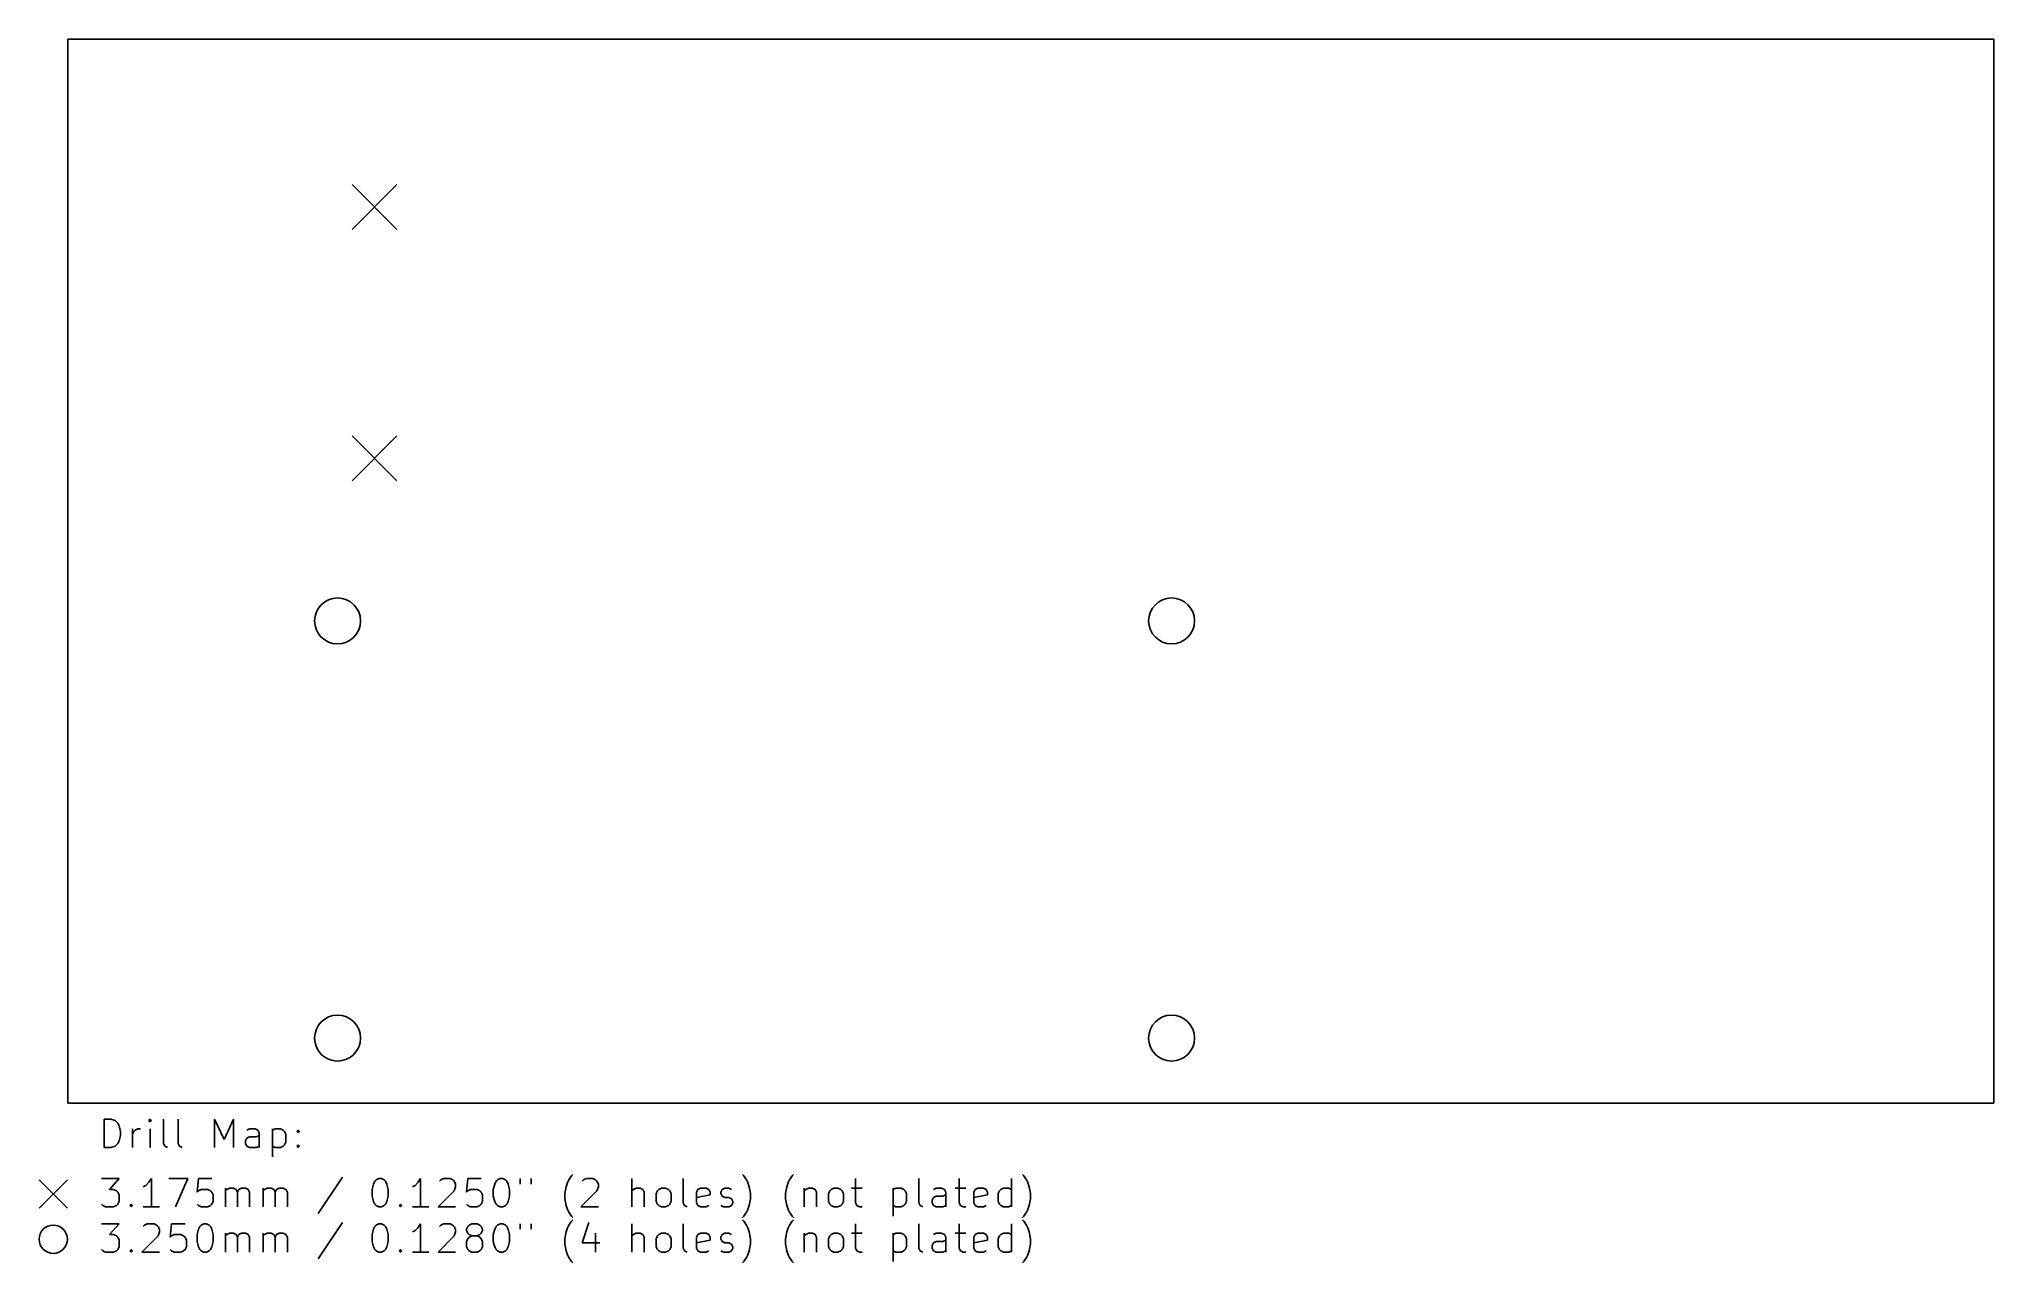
# Model space of a CAD drawing. Header units: millimetres. Extents: x -2 to 136, y -11 to 75.
import ezdxf

# ---------------------------------------------------------------- set-up
doc = ezdxf.new("R2010")
doc.units = ezdxf.units.MM
doc.layers.add('BLACK', color=250, linetype='CONTINUOUS')

msp = doc.modelspace()

# ---------------------------------------------------------------- linework, layer by layer
at = {"layer": 'BLACK', "linetype": 'CONTINUOUS'}
for p, q in [((0, 75.268397), (136.256756, 75.268397)), ((0, 0), (0, 75.268397)), ((136.256756, 75.268397), (136.256756, 0)), ((20.114256, 64.9775), (23.289256, 61.8025)), ((23.289256, 64.9775), (20.114256, 61.8025)), ((20.114256, 47.1975), (23.289256, 44.0225)), ((23.289256, 47.1975), (20.114256, 44.0225)), ((136.256756, 0), (0, 0)), ((2.582768, -3.139838), (2.582768, -1.139838)), ((2.582768, -1.139838), (3.058958, -1.139838)), ((3.058958, -1.139838), (3.344673, -1.235076)), ((3.344673, -1.235076), (3.535149, -1.425552)), ((5.820863, -1.139838), (5.725625, -1.235076)), ((5.725625, -1.235076), (5.820863, -1.330314)), ((5.916101, -1.235076), (5.820863, -1.139838)), ((5.820863, -1.139838), (5.820863, -1.330314)), ((5.820863, -1.330314), (5.916101, -1.235076)), ((6.773244, -2.854123), (6.773244, -1.139838)), ((7.820863, -2.854123), (7.820863, -1.139838)), ((10.392292, -3.139838), (10.392292, -1.139838)), ((10.392292, -1.139838), (11.058959, -2.568409)), ((11.058959, -2.568409), (11.725625, -1.139838)), ((11.725625, -1.139838), (11.725625, -3.139838)), ((3.535149, -1.425552), (3.630387, -1.616028)), ((3.630387, -2.663647), (3.535149, -2.854123)), ((3.630387, -1.616028), (3.725625, -1.99698)), ((3.725625, -2.282695), (3.630387, -2.663647)), ((3.725625, -1.99698), (3.725625, -2.282695)), ((4.582768, -3.139838), (4.582768, -1.806504)), ((4.582768, -2.187457), (4.678006, -1.99698)), ((4.678006, -1.99698), (4.773244, -1.901742)), ((4.773244, -1.901742), (4.96372, -1.806504)), ((4.96372, -1.806504), (5.154197, -1.806504)), ((5.820863, -3.139838), (5.820863, -1.806504)), ((12.582768, -2.663647), (12.678006, -2.473171)), ((12.582768, -2.854123), (12.582768, -2.663647)), ((12.868482, -1.806504), (12.678006, -1.901742)), ((12.678006, -2.473171), (12.868482, -2.377933)), ((13.249435, -1.806504), (12.868482, -1.806504)), ((12.868482, -2.377933), (13.344673, -2.377933)), ((13.439911, -1.901742), (13.249435, -1.806504)), ((13.344673, -2.377933), (13.535149, -2.282695)), ((13.535149, -2.092219), (13.439911, -1.901742)), ((13.535149, -3.139838), (13.535149, -2.092219)), ((14.48753, -1.806504), (14.48753, -3.806504)), ((14.48753, -1.901742), (14.678006, -1.806504)), ((14.678006, -1.806504), (15.058959, -1.806504)), ((15.058959, -1.806504), (15.249435, -1.901742)), ((15.249435, -1.901742), (15.344673, -1.99698)), ((15.344673, -1.99698), (15.439911, -2.187457)), ((15.439911, -2.758885), (15.344673, -2.949361)), ((15.439911, -2.187457), (15.439911, -2.758885)), ((16.201816, -1.99698), (16.297054, -1.901742)), ((16.297054, -2.092219), (16.201816, -1.99698)), ((16.297054, -1.901742), (16.392292, -1.99698)), ((16.297054, -1.901742), (16.297054, -2.092219)), ((16.392292, -1.99698), (16.297054, -2.092219)), ((3.058958, -3.139838), (2.582768, -3.139838)), ((3.344673, -3.0446), (3.058958, -3.139838)), ((3.535149, -2.854123), (3.344673, -3.0446)), ((6.868482, -3.0446), (6.773244, -2.854123)), ((7.058958, -3.139838), (6.868482, -3.0446)), ((7.916101, -3.0446), (7.820863, -2.854123)), ((8.106577, -3.139838), (7.916101, -3.0446)), ((12.678006, -3.0446), (12.582768, -2.854123)), ((12.868482, -3.139838), (12.678006, -3.0446)), ((13.344673, -3.139838), (12.868482, -3.139838)), ((13.535149, -3.0446), (13.344673, -3.139838)), ((14.678006, -3.139838), (14.48753, -3.0446)), ((15.058959, -3.139838), (14.678006, -3.139838)), ((15.249435, -3.0446), (15.058959, -3.139838)), ((15.344673, -2.949361), (15.249435, -3.0446)), ((16.201816, -3.0446), (16.297054, -2.949361)), ((16.297054, -3.139838), (16.201816, -3.0446)), ((16.297054, -2.949361), (16.392292, -3.0446)), ((16.297054, -2.949361), (16.297054, -3.139838)), ((16.392292, -3.0446), (16.297054, -3.139838)), ((-2.025, -5.425), (-0.025, -7.425)), ((-0.025, -5.425), (-2.025, -7.425)), ((2.392292, -5.339838), (3.630387, -5.339838)), ((3.630387, -5.339838), (2.96372, -6.101742)), ((5.916101, -5.339838), (5.725625, -5.625552)), ((5.916101, -7.339838), (5.916101, -5.339838)), ((7.154197, -5.339838), (8.48753, -5.339838)), ((8.48753, -5.339838), (7.630387, -7.339838)), ((9.249435, -5.339838), (9.154197, -6.292219)), ((10.201816, -5.339838), (9.249435, -5.339838)), ((19.439912, -5.2446), (17.725627, -7.816028)), ((21.630389, -5.72079), (21.725627, -5.530314)), ((21.725627, -5.530314), (21.820865, -5.435076)), ((21.820865, -5.435076), (22.011341, -5.339838)), ((22.011341, -5.339838), (22.201818, -5.339838)), ((22.201818, -5.339838), (22.392294, -5.435076)), ((22.392294, -5.435076), (22.487532, -5.530314)), ((22.487532, -5.530314), (22.58277, -5.72079)), ((24.963722, -5.339838), (24.773246, -5.625552)), ((24.963722, -7.339838), (24.963722, -5.339838)), ((26.297056, -5.530314), (26.392294, -5.435076)), ((26.392294, -5.435076), (26.58277, -5.339838)), ((26.58277, -5.339838), (27.058961, -5.339838)), ((27.058961, -5.339838), (27.249437, -5.435076)), ((27.249437, -5.435076), (27.344675, -5.530314)), ((27.344675, -5.530314), (27.439913, -5.72079)), ((28.297056, -5.339838), (28.201818, -6.292219)), ((29.249437, -5.339838), (28.297056, -5.339838)), ((30.201818, -5.72079), (30.297056, -5.530314)), ((30.297056, -5.530314), (30.392294, -5.435076)), ((30.392294, -5.435076), (30.58277, -5.339838)), ((30.58277, -5.339838), (30.773247, -5.339838)), ((30.773247, -5.339838), (30.963723, -5.435076)), ((30.963723, -5.435076), (31.058961, -5.530314)), ((31.058961, -5.530314), (31.154199, -5.72079)), ((32.011342, -5.339838), (32.011342, -5.72079)), ((32.773247, -5.339838), (32.773247, -5.72079)), ((35.344676, -5.625552), (35.439914, -5.435076)), ((35.439914, -5.435076), (35.63039, -5.149361)), ((35.63039, -5.149361), (35.725629, -5.054123)), ((36.392295, -5.530314), (36.487533, -5.435076)), ((36.487533, -5.435076), (36.678009, -5.339838)), ((36.678009, -5.339838), (37.1542, -5.339838)), ((37.1542, -5.339838), (37.344676, -5.435076)), ((37.344676, -5.435076), (37.439914, -5.530314)), ((37.439914, -5.530314), (37.535152, -5.72079)), ((39.916105, -7.339838), (39.916105, -5.339838)), ((43.535153, -7.054123), (43.535153, -5.339838)), ((47.820868, -5.149361), (47.72563, -5.054123)), ((48.011344, -5.435076), (47.820868, -5.149361)), ((48.106582, -5.625552), (48.011344, -5.435076)), ((50.963725, -5.625552), (51.058963, -5.435076)), ((51.058963, -5.435076), (51.249439, -5.149361)), ((51.249439, -5.149361), (51.344678, -5.054123)), ((55.72563, -5.339838), (55.72563, -7.054123)), ((60.201821, -7.054123), (60.201821, -5.339838)), ((63.058964, -5.339838), (63.058964, -7.054123)), ((66.77325, -7.339838), (66.77325, -5.339838)), ((67.630393, -5.149361), (67.535155, -5.054123)), ((67.820869, -5.435076), (67.630393, -5.149361)), ((67.916107, -5.625552), (67.820869, -5.435076)), ((2.96372, -6.101742), (3.249435, -6.101742)), ((3.249435, -6.101742), (3.439911, -6.19698)), ((3.439911, -6.19698), (3.535149, -6.292219)), ((3.535149, -6.292219), (3.630387, -6.482695)), ((3.630387, -6.482695), (3.630387, -6.958885)), ((5.535149, -5.816028), (5.344673, -5.911266)), ((5.725625, -5.625552), (5.535149, -5.816028)), ((9.154197, -6.292219), (9.249435, -6.19698)), ((9.249435, -6.19698), (9.439911, -6.101742)), ((9.439911, -6.101742), (9.916102, -6.101742)), ((9.916102, -6.101742), (10.106578, -6.19698)), ((10.106578, -6.19698), (10.201816, -6.292219)), ((10.201816, -6.292219), (10.297054, -6.482695)), ((10.297054, -6.482695), (10.297054, -6.958885)), ((11.154197, -7.339838), (11.154197, -6.006504)), ((11.154197, -6.19698), (11.249435, -6.101742)), ((11.249435, -6.101742), (11.439911, -6.006504)), ((11.439911, -6.006504), (11.725626, -6.006504)), ((11.725626, -6.006504), (11.916102, -6.101742)), ((11.916102, -6.101742), (12.01134, -6.292219)), ((12.01134, -6.292219), (12.106578, -6.101742)), ((12.01134, -6.292219), (12.01134, -7.339838)), ((12.106578, -6.101742), (12.297054, -6.006504)), ((12.297054, -6.006504), (12.582768, -6.006504)), ((12.582768, -6.006504), (12.773245, -6.101742)), ((12.773245, -6.101742), (12.868483, -6.292219)), ((12.868483, -6.292219), (12.868483, -7.339838)), ((13.820864, -7.339838), (13.820864, -6.006504)), ((13.820864, -6.19698), (13.916102, -6.101742)), ((13.916102, -6.101742), (14.106578, -6.006504)), ((14.106578, -6.006504), (14.392293, -6.006504)), ((14.392293, -6.006504), (14.582769, -6.101742)), ((14.582769, -6.101742), (14.678007, -6.292219)), ((14.678007, -6.292219), (14.773245, -6.101742)), ((14.678007, -6.292219), (14.678007, -7.339838)), ((14.773245, -6.101742), (14.963721, -6.006504)), ((14.963721, -6.006504), (15.249435, -6.006504)), ((15.249435, -6.006504), (15.439912, -6.101742)), ((15.439912, -6.101742), (15.53515, -6.292219)), ((15.53515, -6.292219), (15.53515, -7.339838)), ((21.535151, -6.101742), (21.630389, -5.72079)), ((21.535151, -6.577933), (21.535151, -6.101742)), ((21.630389, -6.958885), (21.535151, -6.577933)), ((22.58277, -5.72079), (22.678008, -6.101742)), ((22.678008, -6.577933), (22.58277, -6.958885)), ((22.678008, -6.101742), (22.678008, -6.577933)), ((24.58277, -5.816028), (24.392294, -5.911266)), ((24.773246, -5.625552), (24.58277, -5.816028)), ((27.344675, -6.19698), (26.201818, -7.339838)), ((27.439913, -5.911266), (27.344675, -6.19698)), ((27.439913, -5.72079), (27.439913, -5.911266)), ((28.201818, -6.292219), (28.297056, -6.19698)), ((28.297056, -6.19698), (28.487532, -6.101742)), ((28.487532, -6.101742), (28.963723, -6.101742)), ((28.963723, -6.101742), (29.154199, -6.19698)), ((29.154199, -6.19698), (29.249437, -6.292219)), ((29.249437, -6.292219), (29.344675, -6.482695)), ((29.344675, -6.482695), (29.344675, -6.958885)), ((30.10658, -6.101742), (30.201818, -5.72079)), ((30.10658, -6.577933), (30.10658, -6.101742)), ((30.201818, -6.958885), (30.10658, -6.577933)), ((31.154199, -5.72079), (31.249437, -6.101742)), ((31.249437, -6.577933), (31.154199, -6.958885)), ((31.249437, -6.101742), (31.249437, -6.577933)), ((35.1542, -6.387457), (35.249438, -5.911266)), ((35.1542, -6.768409), (35.1542, -6.387457)), ((35.249438, -7.2446), (35.1542, -6.768409)), ((35.249438, -5.911266), (35.344676, -5.625552)), ((37.439914, -6.19698), (36.297057, -7.339838)), ((37.535152, -5.911266), (37.439914, -6.19698)), ((37.535152, -5.72079), (37.535152, -5.911266)), ((40.011343, -6.101742), (39.916105, -6.19698)), ((40.201819, -6.006504), (40.011343, -6.101742)), ((40.487534, -6.006504), (40.201819, -6.006504)), ((40.67801, -6.101742), (40.487534, -6.006504)), ((40.773248, -6.292219), (40.67801, -6.101742)), ((40.773248, -7.339838), (40.773248, -6.292219)), ((41.630391, -6.387457), (41.725629, -6.19698)), ((41.630391, -6.958885), (41.630391, -6.387457)), ((41.725629, -6.19698), (41.820867, -6.101742)), ((41.820867, -6.101742), (42.011343, -6.006504)), ((42.011343, -6.006504), (42.297058, -6.006504)), ((42.297058, -6.006504), (42.487534, -6.101742)), ((42.487534, -6.101742), (42.582772, -6.19698)), ((42.582772, -6.19698), (42.67801, -6.387457)), ((42.67801, -6.387457), (42.67801, -6.958885)), ((44.487534, -6.292219), (44.582772, -6.101742)), ((44.487534, -7.054123), (44.487534, -6.292219)), ((45.439915, -6.482695), (44.487534, -6.673171)), ((44.582772, -6.101742), (44.773248, -6.006504)), ((44.773248, -6.006504), (45.154201, -6.006504)), ((45.154201, -6.006504), (45.344677, -6.101742)), ((45.344677, -6.101742), (45.439915, -6.292219)), ((45.439915, -6.292219), (45.439915, -6.482695)), ((46.20182, -6.292219), (46.297058, -6.101742)), ((46.20182, -6.387457), (46.20182, -6.292219)), ((46.297058, -6.577933), (46.20182, -6.387457)), ((46.297058, -6.101742), (46.487534, -6.006504)), ((46.487534, -6.673171), (46.297058, -6.577933)), ((46.487534, -6.006504), (46.773248, -6.006504)), ((46.773248, -6.673171), (46.487534, -6.673171)), ((46.773248, -6.006504), (46.963725, -6.101742)), ((46.963725, -6.768409), (46.773248, -6.673171)), ((47.058963, -6.958885), (46.963725, -6.768409)), ((48.20182, -5.911266), (48.106582, -5.625552)), ((48.297058, -6.387457), (48.20182, -5.911266)), ((48.20182, -7.2446), (48.297058, -6.768409)), ((48.297058, -6.768409), (48.297058, -6.387457)), ((50.773249, -6.387457), (50.868487, -5.911266)), ((50.773249, -6.768409), (50.773249, -6.387457)), ((50.868487, -7.2446), (50.773249, -6.768409)), ((50.868487, -5.911266), (50.963725, -5.625552)), ((52.106582, -6.006504), (52.106582, -7.339838)), ((52.106582, -6.19698), (52.20182, -6.101742)), ((52.20182, -6.101742), (52.392296, -6.006504)), ((52.392296, -6.006504), (52.678011, -6.006504)), ((52.678011, -6.006504), (52.868487, -6.101742)), ((52.868487, -6.101742), (52.963725, -6.292219)), ((52.963725, -6.292219), (52.963725, -7.339838)), ((53.820868, -6.387457), (53.916106, -6.19698)), ((53.820868, -6.958885), (53.820868, -6.387457)), ((53.916106, -6.19698), (54.011344, -6.101742)), ((54.011344, -6.101742), (54.20182, -6.006504)), ((54.20182, -6.006504), (54.487535, -6.006504)), ((54.487535, -6.006504), (54.678011, -6.101742)), ((54.678011, -6.101742), (54.773249, -6.19698)), ((54.773249, -6.19698), (54.868487, -6.387457)), ((54.868487, -6.387457), (54.868487, -6.958885)), ((55.439916, -6.006504), (56.20182, -6.006504)), ((58.392297, -6.006504), (58.392297, -8.006504)), ((58.392297, -6.101742), (58.582773, -6.006504)), ((58.582773, -6.006504), (58.963726, -6.006504)), ((58.963726, -6.006504), (59.154202, -6.101742)), ((59.154202, -6.101742), (59.24944, -6.19698)), ((59.24944, -6.19698), (59.344678, -6.387457)), ((59.344678, -6.387457), (59.344678, -6.958885)), ((61.154202, -6.863647), (61.24944, -6.673171)), ((61.154202, -7.054123), (61.154202, -6.863647)), ((61.439916, -6.006504), (61.24944, -6.101742)), ((61.24944, -6.673171), (61.439916, -6.577933)), ((61.820869, -6.006504), (61.439916, -6.006504)), ((61.439916, -6.577933), (61.916107, -6.577933)), ((62.011345, -6.101742), (61.820869, -6.006504)), ((61.916107, -6.577933), (62.106583, -6.482695)), ((62.106583, -6.292219), (62.011345, -6.101742)), ((62.106583, -7.339838), (62.106583, -6.292219)), ((62.77325, -6.006504), (63.535154, -6.006504)), ((64.106583, -6.292219), (64.201821, -6.101742)), ((64.106583, -7.054123), (64.106583, -6.292219)), ((65.058964, -6.482695), (64.106583, -6.673171)), ((64.201821, -6.101742), (64.392297, -6.006504)), ((64.392297, -6.006504), (64.77325, -6.006504)), ((64.77325, -6.006504), (64.963726, -6.101742)), ((64.963726, -6.101742), (65.058964, -6.292219)), ((65.058964, -6.292219), (65.058964, -6.482695)), ((65.820869, -6.387457), (65.916107, -6.19698)), ((65.820869, -6.958885), (65.820869, -6.387457)), ((65.916107, -6.19698), (66.011345, -6.101742)), ((66.011345, -6.101742), (66.201821, -6.006504)), ((66.201821, -6.006504), (66.582774, -6.006504)), ((66.582774, -6.006504), (66.77325, -6.101742)), ((68.011345, -5.911266), (67.916107, -5.625552)), ((68.106583, -6.387457), (68.011345, -5.911266)), ((68.011345, -7.2446), (68.106583, -6.768409)), ((68.106583, -6.768409), (68.106583, -6.387457)), ((2.48753, -7.2446), (2.392292, -7.149361)), ((2.678006, -7.339838), (2.48753, -7.2446)), ((3.249435, -7.339838), (2.678006, -7.339838)), ((3.439911, -7.2446), (3.249435, -7.339838)), ((3.535149, -7.149361), (3.439911, -7.2446)), ((3.630387, -6.958885), (3.535149, -7.149361)), ((4.392292, -7.2446), (4.48753, -7.149361)), ((4.48753, -7.339838), (4.392292, -7.2446)), ((4.48753, -7.149361), (4.582768, -7.2446)), ((4.48753, -7.149361), (4.48753, -7.339838)), ((4.582768, -7.2446), (4.48753, -7.339838)), ((6.48753, -7.339838), (5.344673, -7.339838)), ((9.249435, -7.2446), (9.154197, -7.149361)), ((9.439911, -7.339838), (9.249435, -7.2446)), ((9.916102, -7.339838), (9.439911, -7.339838)), ((10.106578, -7.2446), (9.916102, -7.339838)), ((10.201816, -7.149361), (10.106578, -7.2446)), ((10.297054, -6.958885), (10.201816, -7.149361)), ((21.725627, -7.149361), (21.630389, -6.958885)), ((21.820865, -7.2446), (21.725627, -7.149361)), ((22.011341, -7.339838), (21.820865, -7.2446)), ((22.201818, -7.339838), (22.011341, -7.339838)), ((22.392294, -7.2446), (22.201818, -7.339838)), ((22.487532, -7.149361), (22.392294, -7.2446)), ((22.58277, -6.958885), (22.487532, -7.149361)), ((23.439913, -7.2446), (23.535151, -7.149361)), ((23.535151, -7.339838), (23.439913, -7.2446)), ((23.535151, -7.149361), (23.630389, -7.2446)), ((23.535151, -7.149361), (23.535151, -7.339838)), ((23.630389, -7.2446), (23.535151, -7.339838)), ((25.535151, -7.339838), (24.392294, -7.339838)), ((26.201818, -7.339838), (27.439913, -7.339838)), ((28.297056, -7.2446), (28.201818, -7.149361)), ((28.487532, -7.339838), (28.297056, -7.2446)), ((28.963723, -7.339838), (28.487532, -7.339838)), ((29.154199, -7.2446), (28.963723, -7.339838)), ((29.249437, -7.149361), (29.154199, -7.2446)), ((29.344675, -6.958885), (29.249437, -7.149361)), ((30.297056, -7.149361), (30.201818, -6.958885)), ((30.392294, -7.2446), (30.297056, -7.149361)), ((30.58277, -7.339838), (30.392294, -7.2446)), ((30.773247, -7.339838), (30.58277, -7.339838)), ((30.963723, -7.2446), (30.773247, -7.339838)), ((31.058961, -7.149361), (30.963723, -7.2446)), ((31.154199, -6.958885), (31.058961, -7.149361)), ((35.344676, -7.530314), (35.249438, -7.2446)), ((35.439914, -7.72079), (35.344676, -7.530314)), ((35.63039, -8.006504), (35.439914, -7.72079)), ((35.725629, -8.101742), (35.63039, -8.006504)), ((35.63039, -8.349361), (35.725629, -8.254123)), ((36.297057, -7.339838), (37.535152, -7.339838)), ((41.725629, -7.149361), (41.630391, -6.958885)), ((41.820867, -7.2446), (41.725629, -7.149361)), ((42.011343, -7.339838), (41.820867, -7.2446)), ((42.297058, -7.339838), (42.011343, -7.339838)), ((42.487534, -7.2446), (42.297058, -7.339838)), ((42.582772, -7.149361), (42.487534, -7.2446)), ((42.67801, -6.958885), (42.582772, -7.149361)), ((43.630391, -7.2446), (43.535153, -7.054123)), ((43.820867, -7.339838), (43.630391, -7.2446)), ((44.582772, -7.2446), (44.487534, -7.054123)), ((44.773248, -7.339838), (44.582772, -7.2446)), ((45.154201, -7.339838), (44.773248, -7.339838)), ((45.344677, -7.2446), (45.154201, -7.339838)), ((46.20182, -7.2446), (46.392296, -7.339838)), ((46.392296, -7.339838), (46.773248, -7.339838)), ((46.773248, -7.339838), (46.963725, -7.2446)), ((46.963725, -7.2446), (47.058963, -7.054123)), ((47.058963, -7.054123), (47.058963, -6.958885)), ((47.72563, -8.101742), (47.820868, -8.006504)), ((47.820868, -8.349361), (47.72563, -8.254123)), ((47.820868, -8.006504), (48.011344, -7.72079)), ((48.011344, -7.72079), (48.106582, -7.530314)), ((48.106582, -7.530314), (48.20182, -7.2446)), ((50.963725, -7.530314), (50.868487, -7.2446)), ((51.058963, -7.72079), (50.963725, -7.530314)), ((51.249439, -8.006504), (51.058963, -7.72079)), ((51.344678, -8.101742), (51.249439, -8.006504)), ((51.249439, -8.349361), (51.344678, -8.254123)), ((53.916106, -7.149361), (53.820868, -6.958885)), ((54.011344, -7.2446), (53.916106, -7.149361)), ((54.20182, -7.339838), (54.011344, -7.2446)), ((54.487535, -7.339838), (54.20182, -7.339838)), ((54.678011, -7.2446), (54.487535, -7.339838)), ((54.773249, -7.149361), (54.678011, -7.2446)), ((54.868487, -6.958885), (54.773249, -7.149361)), ((55.72563, -7.054123), (55.820868, -7.2446)), ((55.820868, -7.2446), (56.011344, -7.339838)), ((56.011344, -7.339838), (56.20182, -7.339838)), ((58.582773, -7.339838), (58.392297, -7.2446)), ((58.963726, -7.339838), (58.582773, -7.339838)), ((59.154202, -7.2446), (58.963726, -7.339838)), ((59.24944, -7.149361), (59.154202, -7.2446)), ((59.344678, -6.958885), (59.24944, -7.149361)), ((60.297059, -7.2446), (60.201821, -7.054123)), ((60.487535, -7.339838), (60.297059, -7.2446)), ((61.24944, -7.2446), (61.154202, -7.054123)), ((61.439916, -7.339838), (61.24944, -7.2446)), ((61.916107, -7.339838), (61.439916, -7.339838)), ((62.106583, -7.2446), (61.916107, -7.339838)), ((63.058964, -7.054123), (63.154202, -7.2446)), ((63.154202, -7.2446), (63.344678, -7.339838)), ((63.344678, -7.339838), (63.535154, -7.339838)), ((64.201821, -7.2446), (64.106583, -7.054123)), ((64.392297, -7.339838), (64.201821, -7.2446)), ((64.77325, -7.339838), (64.392297, -7.339838)), ((64.963726, -7.2446), (64.77325, -7.339838)), ((65.916107, -7.149361), (65.820869, -6.958885)), ((66.011345, -7.2446), (65.916107, -7.149361)), ((66.201821, -7.339838), (66.011345, -7.2446)), ((66.582774, -7.339838), (66.201821, -7.339838)), ((66.77325, -7.2446), (66.582774, -7.339838)), ((67.535155, -8.101742), (67.630393, -8.006504)), ((67.630393, -8.349361), (67.535155, -8.254123)), ((67.630393, -8.006504), (67.820869, -7.72079)), ((67.820869, -7.72079), (67.916107, -7.530314)), ((67.916107, -7.530314), (68.011345, -7.2446)), ((2.392292, -8.539838), (3.630387, -8.539838)), ((3.630387, -8.539838), (2.96372, -9.301742)), ((2.96372, -9.301742), (3.249435, -9.301742)), ((3.249435, -9.301742), (3.439911, -9.39698)), ((3.439911, -9.39698), (3.535149, -9.492219)), ((3.535149, -9.492219), (3.630387, -9.682695)), ((6.392292, -9.39698), (5.249435, -10.539838)), ((5.344673, -8.730314), (5.439911, -8.635076)), ((5.439911, -8.635076), (5.630387, -8.539838)), ((5.630387, -8.539838), (6.106578, -8.539838)), ((6.106578, -8.539838), (6.297054, -8.635076)), ((6.297054, -8.635076), (6.392292, -8.730314)), ((6.392292, -8.730314), (6.48753, -8.92079)), ((6.48753, -9.111266), (6.392292, -9.39698)), ((6.48753, -8.92079), (6.48753, -9.111266)), ((7.344673, -8.539838), (7.249435, -9.492219)), ((7.249435, -9.492219), (7.344673, -9.39698)), ((8.297054, -8.539838), (7.344673, -8.539838)), ((7.344673, -9.39698), (7.535149, -9.301742)), ((7.535149, -9.301742), (8.01134, -9.301742)), ((8.01134, -9.301742), (8.201816, -9.39698)), ((8.201816, -9.39698), (8.297054, -9.492219)), ((8.297054, -9.492219), (8.392292, -9.682695)), ((9.154197, -9.301742), (9.249435, -8.92079)), ((9.154197, -9.777933), (9.154197, -9.301742)), ((9.249435, -8.92079), (9.344673, -8.730314)), ((9.344673, -8.730314), (9.439911, -8.635076)), ((9.439911, -8.635076), (9.630387, -8.539838)), ((9.630387, -8.539838), (9.820864, -8.539838)), ((9.820864, -8.539838), (10.01134, -8.635076)), ((10.01134, -8.635076), (10.106578, -8.730314)), ((10.106578, -8.730314), (10.201816, -8.92079)), ((10.201816, -8.92079), (10.297054, -9.301742)), ((10.297054, -9.301742), (10.297054, -9.777933)), ((11.154197, -10.539838), (11.154197, -9.206504)), ((11.154197, -9.39698), (11.249435, -9.301742)), ((11.249435, -9.301742), (11.439911, -9.206504)), ((11.439911, -9.206504), (11.725626, -9.206504)), ((11.725626, -9.206504), (11.916102, -9.301742)), ((11.916102, -9.301742), (12.01134, -9.492219)), ((12.01134, -9.492219), (12.106578, -9.301742)), ((12.01134, -9.492219), (12.01134, -10.539838)), ((12.106578, -9.301742), (12.297054, -9.206504)), ((12.297054, -9.206504), (12.582768, -9.206504)), ((12.582768, -9.206504), (12.773245, -9.301742)), ((12.773245, -9.301742), (12.868483, -9.492219)), ((12.868483, -9.492219), (12.868483, -10.539838)), ((13.820864, -10.539838), (13.820864, -9.206504)), ((13.820864, -9.39698), (13.916102, -9.301742)), ((13.916102, -9.301742), (14.106578, -9.206504)), ((14.106578, -9.206504), (14.392293, -9.206504)), ((14.392293, -9.206504), (14.582769, -9.301742)), ((14.582769, -9.301742), (14.678007, -9.492219)), ((14.678007, -9.492219), (14.773245, -9.301742)), ((14.678007, -9.492219), (14.678007, -10.539838)), ((14.773245, -9.301742), (14.963721, -9.206504)), ((14.963721, -9.206504), (15.249435, -9.206504)), ((15.249435, -9.206504), (15.439912, -9.301742)), ((15.439912, -9.301742), (15.53515, -9.492219)), ((15.53515, -9.492219), (15.53515, -10.539838)), ((19.439912, -8.4446), (17.725627, -11.016028)), ((21.535151, -9.301742), (21.630389, -8.92079)), ((21.535151, -9.777933), (21.535151, -9.301742)), ((21.630389, -8.92079), (21.725627, -8.730314)), ((21.725627, -8.730314), (21.820865, -8.635076)), ((21.820865, -8.635076), (22.011341, -8.539838)), ((22.011341, -8.539838), (22.201818, -8.539838)), ((22.201818, -8.539838), (22.392294, -8.635076)), ((22.392294, -8.635076), (22.487532, -8.730314)), ((22.487532, -8.730314), (22.58277, -8.92079)), ((22.58277, -8.92079), (22.678008, -9.301742)), ((22.678008, -9.301742), (22.678008, -9.777933)), ((24.58277, -9.016028), (24.392294, -9.111266)), ((24.773246, -8.825552), (24.58277, -9.016028)), ((24.963722, -8.539838), (24.773246, -8.825552)), ((24.963722, -10.539838), (24.963722, -8.539838)), ((27.344675, -9.39698), (26.201818, -10.539838)), ((26.297056, -8.730314), (26.392294, -8.635076)), ((26.392294, -8.635076), (26.58277, -8.539838)), ((26.58277, -8.539838), (27.058961, -8.539838)), ((27.058961, -8.539838), (27.249437, -8.635076)), ((27.249437, -8.635076), (27.344675, -8.730314)), ((27.344675, -8.730314), (27.439913, -8.92079)), ((27.439913, -9.111266), (27.344675, -9.39698)), ((27.439913, -8.92079), (27.439913, -9.111266)), ((28.201818, -8.92079), (28.297056, -8.730314)), ((28.201818, -9.016028), (28.201818, -8.92079)), ((28.297056, -9.206504), (28.201818, -9.016028)), ((28.297056, -9.587457), (28.201818, -9.777933)), ((28.297056, -8.730314), (28.392294, -8.635076)), ((28.392294, -9.301742), (28.297056, -9.206504)), ((28.392294, -9.492219), (28.297056, -9.587457)), ((28.392294, -8.635076), (28.58277, -8.539838)), ((28.58277, -9.39698), (28.392294, -9.301742)), ((28.58277, -9.39698), (28.392294, -9.492219)), ((28.58277, -8.539838), (28.963723, -8.539838)), ((28.963723, -9.39698), (28.58277, -9.39698)), ((28.963723, -8.539838), (29.154199, -8.635076)), ((29.154199, -9.301742), (28.963723, -9.39698)), ((29.154199, -9.492219), (28.963723, -9.39698)), ((29.154199, -8.635076), (29.249437, -8.730314)), ((29.249437, -9.206504), (29.154199, -9.301742)), ((29.249437, -9.587457), (29.154199, -9.492219)), ((29.249437, -8.730314), (29.344675, -8.92079)), ((29.344675, -9.016028), (29.249437, -9.206504)), ((29.344675, -9.777933), (29.249437, -9.587457)), ((29.344675, -8.92079), (29.344675, -9.016028)), ((30.10658, -9.301742), (30.201818, -8.92079)), ((30.10658, -9.777933), (30.10658, -9.301742)), ((30.201818, -8.92079), (30.297056, -8.730314)), ((30.297056, -8.730314), (30.392294, -8.635076)), ((30.392294, -8.635076), (30.58277, -8.539838)), ((30.58277, -8.539838), (30.773247, -8.539838)), ((30.773247, -8.539838), (30.963723, -8.635076)), ((30.963723, -8.635076), (31.058961, -8.730314)), ((31.058961, -8.730314), (31.154199, -8.92079)), ((31.154199, -8.92079), (31.249437, -9.301742)), ((31.249437, -9.301742), (31.249437, -9.777933)), ((32.011342, -8.539838), (32.011342, -8.92079)), ((32.773247, -8.539838), (32.773247, -8.92079)), ((35.1542, -9.587457), (35.249438, -9.111266)), ((35.1542, -9.968409), (35.1542, -9.587457)), ((35.249438, -9.111266), (35.344676, -8.825552)), ((35.344676, -8.825552), (35.439914, -8.635076)), ((35.439914, -8.635076), (35.63039, -8.349361)), ((36.868485, -8.4446), (36.392295, -9.873171)), ((37.344676, -9.206504), (37.344676, -10.539838)), ((39.916105, -10.539838), (39.916105, -8.539838)), ((40.011343, -9.301742), (39.916105, -9.39698)), ((40.201819, -9.206504), (40.011343, -9.301742)), ((40.487534, -9.206504), (40.201819, -9.206504)), ((40.67801, -9.301742), (40.487534, -9.206504)), ((40.773248, -9.492219), (40.67801, -9.301742)), ((40.773248, -10.539838), (40.773248, -9.492219)), ((41.630391, -9.587457), (41.725629, -9.39698)), ((41.630391, -10.158885), (41.630391, -9.587457)), ((41.725629, -9.39698), (41.820867, -9.301742)), ((41.820867, -9.301742), (42.011343, -9.206504)), ((42.011343, -9.206504), (42.297058, -9.206504)), ((42.297058, -9.206504), (42.487534, -9.301742)), ((42.487534, -9.301742), (42.582772, -9.39698)), ((42.582772, -9.39698), (42.67801, -9.587457)), ((42.67801, -9.587457), (42.67801, -10.158885)), ((43.535153, -10.254123), (43.535153, -8.539838)), ((44.487534, -9.492219), (44.582772, -9.301742)), ((44.487534, -10.254123), (44.487534, -9.492219)), ((44.582772, -9.301742), (44.773248, -9.206504)), ((44.773248, -9.206504), (45.154201, -9.206504)), ((45.154201, -9.206504), (45.344677, -9.301742)), ((45.344677, -9.301742), (45.439915, -9.492219)), ((45.439915, -9.492219), (45.439915, -9.682695)), ((46.20182, -9.492219), (46.297058, -9.301742)), ((46.20182, -9.587457), (46.20182, -9.492219)), ((46.297058, -9.777933), (46.20182, -9.587457)), ((46.297058, -9.301742), (46.487534, -9.206504)), ((46.487534, -9.206504), (46.773248, -9.206504)), ((46.773248, -9.206504), (46.963725, -9.301742)), ((48.011344, -8.635076), (47.820868, -8.349361)), ((48.106582, -8.825552), (48.011344, -8.635076)), ((48.20182, -9.111266), (48.106582, -8.825552)), ((48.297058, -9.587457), (48.20182, -9.111266)), ((48.297058, -9.968409), (48.297058, -9.587457)), ((50.773249, -9.587457), (50.868487, -9.111266)), ((50.773249, -9.968409), (50.773249, -9.587457)), ((50.868487, -9.111266), (50.963725, -8.825552)), ((50.963725, -8.825552), (51.058963, -8.635076)), ((51.058963, -8.635076), (51.249439, -8.349361)), ((52.106582, -9.206504), (52.106582, -10.539838)), ((52.106582, -9.39698), (52.20182, -9.301742)), ((52.20182, -9.301742), (52.392296, -9.206504)), ((52.392296, -9.206504), (52.678011, -9.206504)), ((52.678011, -9.206504), (52.868487, -9.301742)), ((52.868487, -9.301742), (52.963725, -9.492219)), ((52.963725, -9.492219), (52.963725, -10.539838)), ((53.820868, -9.587457), (53.916106, -9.39698)), ((53.820868, -10.158885), (53.820868, -9.587457)), ((53.916106, -9.39698), (54.011344, -9.301742)), ((54.011344, -9.301742), (54.20182, -9.206504)), ((54.20182, -9.206504), (54.487535, -9.206504)), ((54.487535, -9.206504), (54.678011, -9.301742)), ((54.678011, -9.301742), (54.773249, -9.39698)), ((54.773249, -9.39698), (54.868487, -9.587457)), ((54.868487, -9.587457), (54.868487, -10.158885)), ((55.439916, -9.206504), (56.20182, -9.206504)), ((55.72563, -8.539838), (55.72563, -10.254123)), ((58.392297, -9.206504), (58.392297, -11.206504)), ((58.392297, -9.301742), (58.582773, -9.206504)), ((58.582773, -9.206504), (58.963726, -9.206504)), ((58.963726, -9.206504), (59.154202, -9.301742)), ((59.154202, -9.301742), (59.24944, -9.39698)), ((59.24944, -9.39698), (59.344678, -9.587457)), ((59.344678, -9.587457), (59.344678, -10.158885)), ((60.201821, -10.254123), (60.201821, -8.539838)), ((61.439916, -9.206504), (61.24944, -9.301742)), ((61.820869, -9.206504), (61.439916, -9.206504)), ((62.011345, -9.301742), (61.820869, -9.206504)), ((62.106583, -9.492219), (62.011345, -9.301742)), ((62.106583, -10.539838), (62.106583, -9.492219)), ((62.77325, -9.206504), (63.535154, -9.206504)), ((63.058964, -8.539838), (63.058964, -10.254123)), ((64.106583, -9.492219), (64.201821, -9.301742)), ((64.106583, -10.254123), (64.106583, -9.492219)), ((64.201821, -9.301742), (64.392297, -9.206504)), ((64.392297, -9.206504), (64.77325, -9.206504)), ((64.77325, -9.206504), (64.963726, -9.301742)), ((64.963726, -9.301742), (65.058964, -9.492219)), ((65.058964, -9.492219), (65.058964, -9.682695)), ((65.820869, -9.587457), (65.916107, -9.39698)), ((65.820869, -10.158885), (65.820869, -9.587457)), ((65.916107, -9.39698), (66.011345, -9.301742)), ((66.011345, -9.301742), (66.201821, -9.206504)), ((66.201821, -9.206504), (66.582774, -9.206504)), ((66.582774, -9.206504), (66.77325, -9.301742)), ((66.77325, -10.539838), (66.77325, -8.539838)), ((67.820869, -8.635076), (67.630393, -8.349361)), ((67.916107, -8.825552), (67.820869, -8.635076)), ((68.011345, -9.111266), (67.916107, -8.825552)), ((68.106583, -9.587457), (68.011345, -9.111266)), ((68.106583, -9.968409), (68.106583, -9.587457)), ((2.48753, -10.4446), (2.392292, -10.349361)), ((2.678006, -10.539838), (2.48753, -10.4446)), ((3.249435, -10.539838), (2.678006, -10.539838)), ((3.439911, -10.4446), (3.249435, -10.539838)), ((3.535149, -10.349361), (3.439911, -10.4446)), ((3.630387, -10.158885), (3.535149, -10.349361)), ((3.630387, -9.682695), (3.630387, -10.158885)), ((4.392292, -10.4446), (4.48753, -10.349361)), ((4.48753, -10.539838), (4.392292, -10.4446)), ((4.48753, -10.349361), (4.582768, -10.4446)), ((4.48753, -10.349361), (4.48753, -10.539838)), ((4.582768, -10.4446), (4.48753, -10.539838)), ((5.249435, -10.539838), (6.48753, -10.539838)), ((7.344673, -10.4446), (7.249435, -10.349361)), ((7.535149, -10.539838), (7.344673, -10.4446)), ((8.01134, -10.539838), (7.535149, -10.539838)), ((8.201816, -10.4446), (8.01134, -10.539838)), ((8.297054, -10.349361), (8.201816, -10.4446)), ((8.392292, -10.158885), (8.297054, -10.349361)), ((8.392292, -9.682695), (8.392292, -10.158885)), ((9.249435, -10.158885), (9.154197, -9.777933)), ((9.344673, -10.349361), (9.249435, -10.158885)), ((9.439911, -10.4446), (9.344673, -10.349361)), ((9.630387, -10.539838), (9.439911, -10.4446)), ((9.820864, -10.539838), (9.630387, -10.539838)), ((10.01134, -10.4446), (9.820864, -10.539838)), ((10.106578, -10.349361), (10.01134, -10.4446)), ((10.201816, -10.158885), (10.106578, -10.349361)), ((10.297054, -9.777933), (10.201816, -10.158885)), ((21.630389, -10.158885), (21.535151, -9.777933)), ((21.725627, -10.349361), (21.630389, -10.158885)), ((21.820865, -10.4446), (21.725627, -10.349361)), ((22.011341, -10.539838), (21.820865, -10.4446)), ((22.201818, -10.539838), (22.011341, -10.539838)), ((22.392294, -10.4446), (22.201818, -10.539838)), ((22.487532, -10.349361), (22.392294, -10.4446)), ((22.58277, -10.158885), (22.487532, -10.349361)), ((22.678008, -9.777933), (22.58277, -10.158885)), ((23.439913, -10.4446), (23.535151, -10.349361)), ((23.535151, -10.539838), (23.439913, -10.4446)), ((23.535151, -10.349361), (23.630389, -10.4446)), ((23.535151, -10.349361), (23.535151, -10.539838)), ((23.630389, -10.4446), (23.535151, -10.539838)), ((25.535151, -10.539838), (24.392294, -10.539838)), ((26.201818, -10.539838), (27.439913, -10.539838)), ((28.201818, -9.777933), (28.201818, -10.158885)), ((28.201818, -10.158885), (28.297056, -10.349361)), ((28.297056, -10.349361), (28.392294, -10.4446)), ((28.392294, -10.4446), (28.58277, -10.539838)), ((28.58277, -10.539838), (28.963723, -10.539838)), ((28.963723, -10.539838), (29.154199, -10.4446)), ((29.154199, -10.4446), (29.249437, -10.349361)), ((29.249437, -10.349361), (29.344675, -10.158885)), ((29.344675, -10.158885), (29.344675, -9.777933)), ((30.201818, -10.158885), (30.10658, -9.777933)), ((30.297056, -10.349361), (30.201818, -10.158885)), ((30.392294, -10.4446), (30.297056, -10.349361)), ((30.58277, -10.539838), (30.392294, -10.4446)), ((30.773247, -10.539838), (30.58277, -10.539838)), ((30.963723, -10.4446), (30.773247, -10.539838)), ((31.058961, -10.349361), (30.963723, -10.4446)), ((31.154199, -10.158885), (31.058961, -10.349361)), ((31.249437, -9.777933), (31.154199, -10.158885)), ((35.249438, -10.4446), (35.1542, -9.968409)), ((35.344676, -10.730314), (35.249438, -10.4446)), ((35.439914, -10.92079), (35.344676, -10.730314)), ((35.63039, -11.206504), (35.439914, -10.92079)), ((36.392295, -9.873171), (37.63039, -9.873171)), ((41.725629, -10.349361), (41.630391, -10.158885)), ((41.820867, -10.4446), (41.725629, -10.349361)), ((42.011343, -10.539838), (41.820867, -10.4446)), ((42.297058, -10.539838), (42.011343, -10.539838)), ((42.487534, -10.4446), (42.297058, -10.539838)), ((42.582772, -10.349361), (42.487534, -10.4446)), ((42.67801, -10.158885), (42.582772, -10.349361)), ((43.630391, -10.4446), (43.535153, -10.254123)), ((43.820867, -10.539838), (43.630391, -10.4446)), ((45.439915, -9.682695), (44.487534, -9.873171)), ((44.582772, -10.4446), (44.487534, -10.254123)), ((44.773248, -10.539838), (44.582772, -10.4446)), ((45.154201, -10.539838), (44.773248, -10.539838)), ((45.344677, -10.4446), (45.154201, -10.539838)), ((46.20182, -10.4446), (46.392296, -10.539838)), ((46.487534, -9.873171), (46.297058, -9.777933)), ((46.392296, -10.539838), (46.773248, -10.539838)), ((46.773248, -9.873171), (46.487534, -9.873171)), ((46.963725, -9.968409), (46.773248, -9.873171)), ((46.773248, -10.539838), (46.963725, -10.4446)), ((47.058963, -10.158885), (46.963725, -9.968409)), ((46.963725, -10.4446), (47.058963, -10.254123)), ((47.058963, -10.254123), (47.058963, -10.158885)), ((47.820868, -11.206504), (48.011344, -10.92079)), ((48.011344, -10.92079), (48.106582, -10.730314)), ((48.106582, -10.730314), (48.20182, -10.4446)), ((48.20182, -10.4446), (48.297058, -9.968409)), ((50.868487, -10.4446), (50.773249, -9.968409)), ((50.963725, -10.730314), (50.868487, -10.4446)), ((51.058963, -10.92079), (50.963725, -10.730314)), ((51.249439, -11.206504), (51.058963, -10.92079)), ((53.916106, -10.349361), (53.820868, -10.158885)), ((54.011344, -10.4446), (53.916106, -10.349361)), ((54.20182, -10.539838), (54.011344, -10.4446)), ((54.487535, -10.539838), (54.20182, -10.539838)), ((54.678011, -10.4446), (54.487535, -10.539838)), ((54.773249, -10.349361), (54.678011, -10.4446)), ((54.868487, -10.158885), (54.773249, -10.349361)), ((55.72563, -10.254123), (55.820868, -10.4446)), ((55.820868, -10.4446), (56.011344, -10.539838)), ((56.011344, -10.539838), (56.20182, -10.539838)), ((58.582773, -10.539838), (58.392297, -10.4446)), ((58.963726, -10.539838), (58.582773, -10.539838)), ((59.154202, -10.4446), (58.963726, -10.539838)), ((59.24944, -10.349361), (59.154202, -10.4446)), ((59.344678, -10.158885), (59.24944, -10.349361)), ((60.297059, -10.4446), (60.201821, -10.254123)), ((60.487535, -10.539838), (60.297059, -10.4446)), ((61.154202, -10.063647), (61.24944, -9.873171)), ((61.154202, -10.254123), (61.154202, -10.063647)), ((61.24944, -10.4446), (61.154202, -10.254123)), ((61.24944, -9.873171), (61.439916, -9.777933)), ((61.439916, -10.539838), (61.24944, -10.4446)), ((61.439916, -9.777933), (61.916107, -9.777933)), ((61.916107, -10.539838), (61.439916, -10.539838)), ((61.916107, -9.777933), (62.106583, -9.682695)), ((62.106583, -10.4446), (61.916107, -10.539838)), ((63.058964, -10.254123), (63.154202, -10.4446)), ((63.154202, -10.4446), (63.344678, -10.539838)), ((63.344678, -10.539838), (63.535154, -10.539838)), ((65.058964, -9.682695), (64.106583, -9.873171)), ((64.201821, -10.4446), (64.106583, -10.254123)), ((64.392297, -10.539838), (64.201821, -10.4446)), ((64.77325, -10.539838), (64.392297, -10.539838)), ((64.963726, -10.4446), (64.77325, -10.539838)), ((65.916107, -10.349361), (65.820869, -10.158885)), ((66.011345, -10.4446), (65.916107, -10.349361)), ((66.201821, -10.539838), (66.011345, -10.4446)), ((66.582774, -10.539838), (66.201821, -10.539838)), ((66.77325, -10.4446), (66.582774, -10.539838)), ((67.630393, -11.206504), (67.820869, -10.92079)), ((67.820869, -10.92079), (67.916107, -10.730314)), ((67.916107, -10.730314), (68.011345, -10.4446)), ((68.011345, -10.4446), (68.106583, -9.968409)), ((35.725629, -11.301742), (35.63039, -11.206504)), ((47.72563, -11.301742), (47.820868, -11.206504)), ((51.344678, -11.301742), (51.249439, -11.206504)), ((67.535155, -11.301742), (67.630393, -11.206504))]:
    msp.add_line(p, q, dxfattribs=at)
at = {"layer": 'BLACK'}
for centre, radius in [((19.086756, 34.11), 1.625), ((78.086756, 34.11), 1.625), ((19.086756, 4.6), 1.625), ((78.086756, 4.6), 1.625), ((-1.025, -9.625), 1)]:
    msp.add_circle(centre, radius, dxfattribs=at)

doc.saveas('drawing.dxf')
